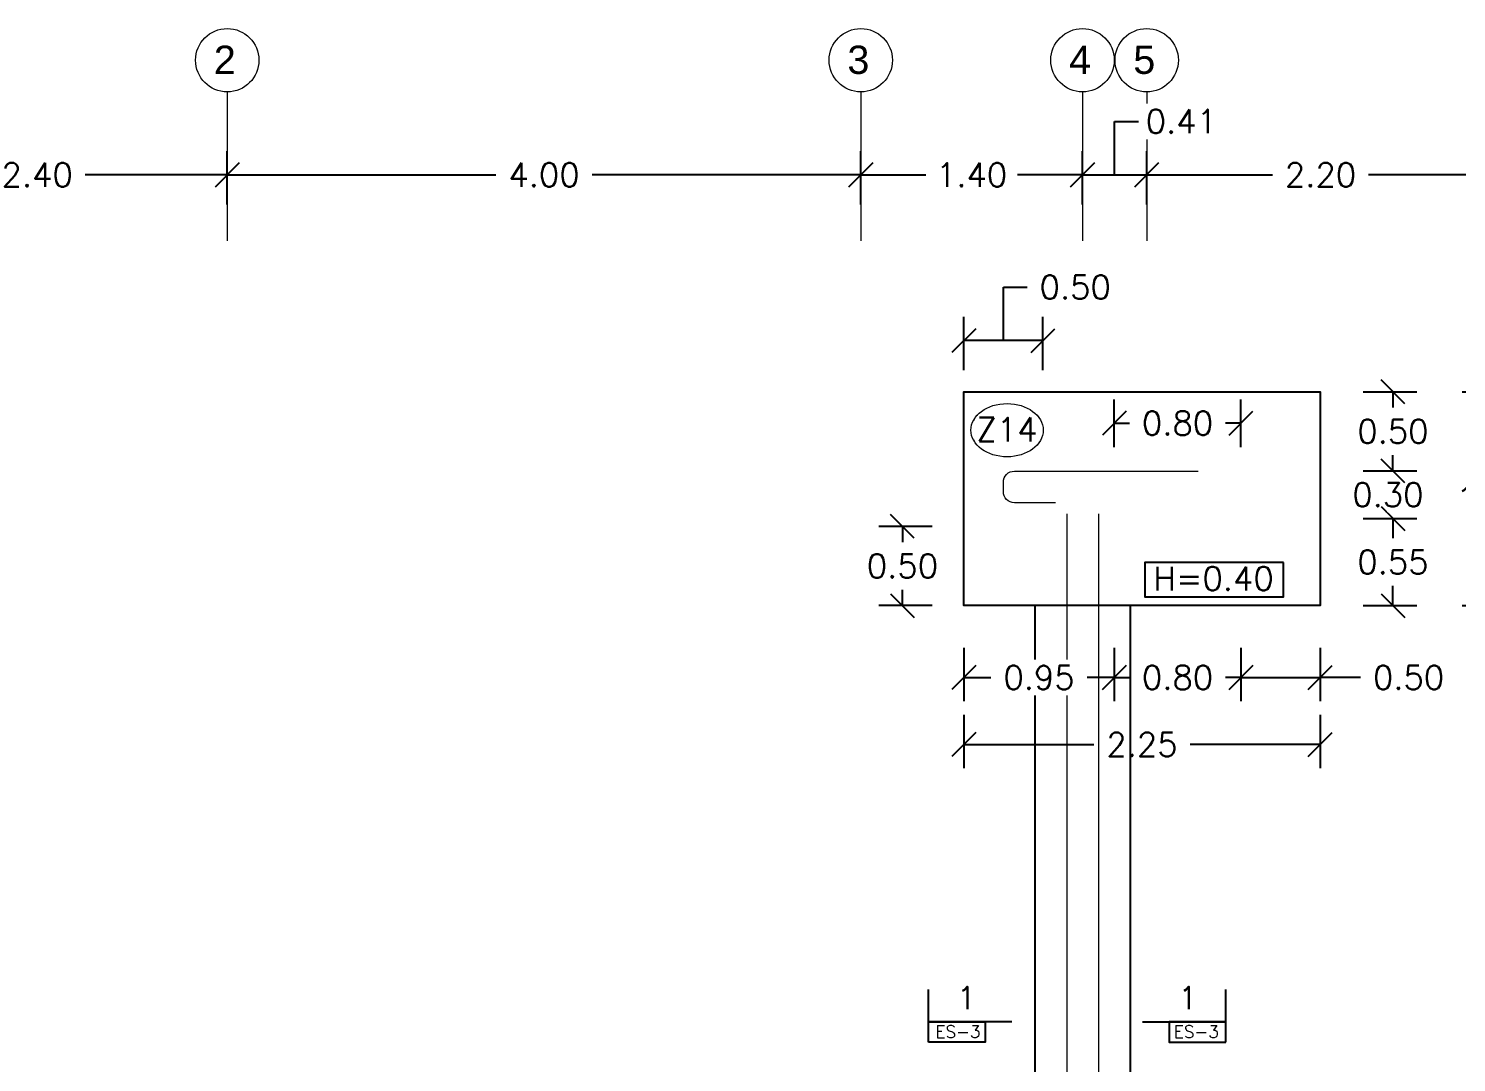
# Model space of a CAD drawing. Header units: metres. Extents: x -25 to 234, y -27 to 52.
# Drawn here: x 94.19 to 103.21, y -5.74 to 0.79 of the extents above; entities that cross this region are included whole.
import ezdxf

# ---------------------------------------------------------------- set-up
doc = ezdxf.new("R2010")
doc.units = ezdxf.units.M
doc.header["$LTSCALE"] = 0.1
doc.header["$MEASUREMENT"] = 0
doc.header["$PDMODE"] = 66
doc.linetypes.add('CONTINUA', pattern=[0])
doc.linetypes.add('Grid Line 1_2_', pattern=[22.225, 12.7, -3.175, 3.175, -3.175])
for name, color, linetype, lineweight in [('0-S-GRID', 1, 'Continuous', 9), ('0-S-GRID-IDEN', 1, 'Continuous', 9), ('A-WALL', 7, 'Continuous', 5)]:
    doc.layers.add(name, color=color, linetype=linetype, lineweight=lineweight)
for name, color, linetype in [('DIMENSIONES', 7, 'Continuous'), ('DIMTEXTO', 4, 'Continuous'), ('HATCH', 8, 'Continuous'), ('TEXTOS', 4, 'Continuous'), ('ZAPATAS', 6, 'Continuous')]:
    doc.layers.add(name, color=color, linetype=linetype)
doc.styles.add('Arial_2', font='arial.ttf', dxfattribs={"height": 0.2})
doc.styles.add('SMPLEX', font='simplex.shx')
doc.dimstyles.new('DIM-75', dxfattribs={"dimscale": 0.75, "dimtxt": 0.2, "dimasz": 0.2, "dimexe": 0.2, "dimexo": 0.2, "dimgap": 0.1, "dimtad": 0, "dimtih": 1, "dimtoh": 1, "dimzin": 0, "dimdsep": 46, "dimtxsty": 'SMPLEX', "dimblk1": 'OBLIQUE', "dimblk2": 'OBLIQUE', "dimsah": 1, "dimcen": 0.2, "dimclrd": 4, "dimclre": 4, "dimclrt": 4, "dimadec": 0, "dimazin": 0, "dimtfac": 1, "dimtmove": 1, "dimatfit": 3, "dimldrblk": 'OPEN30', "dimfxl": 0.25, "dimfxlon": 1, "dimtfill": 1, "dimtolj": 1, "dimtzin": 0, "dimarcsym": 0})

# ---------------------------------------------------------------- blocks, each defined once
blk = doc.blocks.new('A$C2bbc346b')
at = {"layer": 'A-WALL', "color": 8}
blk.add_line((7.8, -0.27), (7.8, -6.13), dxfattribs=at)
for points in [[(7.73, -0.2), (7.47, -0.2, -0.414214), (7.4, -0.13), (7.4, -0.07, -0.414214), (7.47, 0), (8.6303, 0)], [(8, -0.27), (8, -6.33, -0.414214), (7.93, -6.4), (6.67, -6.4, 0.414214), (6.6, -6.47), (6.6, -6.48, -0.414214), (6.53, -6.55), (6.47, -6.55, -0.414214), (6.4, -6.48), (6.4, -6.47, 0.414214), (6.33, -6.4), (6.22, -6.4), (6.22, -6.2), (7.73, -6.2)]]:
    blk.add_lwpolyline(points, format="xyb", dxfattribs=at)
blk = doc.blocks.new('_Oblique')
at = {"color": 0, "linetype": 'ByBlock', "lineweight": -2}
blk.add_line((-0.5, -0.5), (0.5, 0.5), dxfattribs=at)
blk = doc.blocks.new('*D345')
at = {"layer": 'Defpoints', "color": 0, "transparency": 16777216}
for p in [(95.4491, -0.1355), (93.0491, -0.5517), (95.4491, -0.5517)]:
    blk.add_point(p, dxfattribs=at)
at = {"layer": 'DIMTEXTO', "color": 4, "lineweight": -2, "transparency": 16777216}
for p, q in [((93.0491, -0.323), (93.0491, 0.0145)), ((95.4491, -0.323), (95.4491, 0.0145)), ((93.0491, -0.1355), (93.9455, -0.1355)), ((95.4491, -0.1355), (94.5527, -0.1355))]:
    blk.add_line(p, q, dxfattribs=at)
at = {"layer": 'DIMTEXTO', "color": 4, "lineweight": -2, "transparency": 16777216, "xscale": 0.15, "yscale": 0.15, "zscale": 0.15, "rotation": 180}
blk.add_blockref('_Oblique', (93.0491, -0.1355), dxfattribs=at)
at = {"layer": 'DIMTEXTO', "color": 4, "lineweight": -2, "transparency": 16777216, "xscale": 0.15, "yscale": 0.15, "zscale": 0.15}
blk.add_blockref('_Oblique', (95.4491, -0.1355), dxfattribs=at)
at = {"layer": 'DIMTEXTO', "color": 4, "transparency": 16777216, "insert": (94.2491, -0.1355), "char_height": 0.15, "attachment_point": 5, "style": 'SMPLEX', "bg_fill": 3, "box_fill_scale": 1.25, "bg_fill_color": 256, "bg_fill_true_color": 13158600, "bg_fill_transparency": 0}
blk.add_mtext('\\A1;2.40', dxfattribs=at)
blk = doc.blocks.new('_Open30')
at = {"layer": 'DIMTEXTO', "color": 0, "lineweight": -2}
for p, q in [((-1, 0.268), (0, 0)), ((0, 0), (-1, -0.268)), ((0, 0), (-1, 0))]:
    blk.add_line(p, q, dxfattribs=at)
blk = doc.blocks.new('*D346')
at = {"layer": 'Defpoints', "color": 0, "ltscale": 0.05, "transparency": 16777216}
for p in [(99.4491, -0.1355), (95.4491, -0.5517), (99.4491, -0.5517)]:
    blk.add_point(p, dxfattribs=at)
at = {"layer": 'DIMTEXTO', "color": 4, "lineweight": -2, "ltscale": 0.05, "transparency": 16777216}
for p, q in [((95.4491, -0.323), (95.4491, 0.0145)), ((99.4491, -0.323), (99.4491, 0.0145)), ((95.4491, -0.1355), (97.1455, -0.1355)), ((99.4491, -0.1355), (97.7527, -0.1355))]:
    blk.add_line(p, q, dxfattribs=at)
at = {"layer": 'DIMTEXTO', "color": 4, "lineweight": -2, "ltscale": 0.05, "transparency": 16777216, "xscale": 0.15, "yscale": 0.15, "zscale": 0.15, "rotation": 180}
blk.add_blockref('_Oblique', (95.4491, -0.1355), dxfattribs=at)
at = {"layer": 'DIMTEXTO', "color": 4, "lineweight": -2, "ltscale": 0.05, "transparency": 16777216, "xscale": 0.15, "yscale": 0.15, "zscale": 0.15}
blk.add_blockref('_Oblique', (99.4491, -0.1355), dxfattribs=at)
at = {"layer": 'DIMTEXTO', "color": 4, "ltscale": 0.05, "transparency": 16777216, "insert": (97.4491, -0.1355), "char_height": 0.15, "attachment_point": 5, "style": 'SMPLEX', "bg_fill": 3, "box_fill_scale": 1.25, "bg_fill_color": 256, "bg_fill_true_color": 13158600, "bg_fill_transparency": 0}
blk.add_mtext('\\A1;4.00', dxfattribs=at)
blk = doc.blocks.new('*D347')
at = {"layer": 'Defpoints', "color": 0, "ltscale": 0.05, "transparency": 16777216}
for p in [(100.8488, -0.1355), (99.4491, -0.5517), (100.8488, -0.5517)]:
    blk.add_point(p, dxfattribs=at)
at = {"layer": 'DIMTEXTO', "color": 4, "lineweight": -2, "ltscale": 0.05, "transparency": 16777216}
for p, q in [((99.4491, -0.323), (99.4491, 0.0145)), ((100.8488, -0.323), (100.8488, 0.0145)), ((99.4491, -0.1355), (99.8596, -0.1355)), ((100.8488, -0.1355), (100.4382, -0.1355))]:
    blk.add_line(p, q, dxfattribs=at)
at = {"layer": 'DIMTEXTO', "color": 4, "lineweight": -2, "ltscale": 0.05, "transparency": 16777216, "xscale": 0.15, "yscale": 0.15, "zscale": 0.15, "rotation": 180}
blk.add_blockref('_Oblique', (99.4491, -0.1355), dxfattribs=at)
at = {"layer": 'DIMTEXTO', "color": 4, "lineweight": -2, "ltscale": 0.05, "transparency": 16777216, "xscale": 0.15, "yscale": 0.15, "zscale": 0.15}
blk.add_blockref('_Oblique', (100.8488, -0.1355), dxfattribs=at)
at = {"layer": 'DIMTEXTO', "color": 4, "ltscale": 0.05, "transparency": 16777216, "insert": (100.1489, -0.1355), "char_height": 0.15, "attachment_point": 5, "style": 'SMPLEX', "bg_fill": 3, "box_fill_scale": 1.25, "bg_fill_color": 256, "bg_fill_true_color": 13158600, "bg_fill_transparency": 0}
blk.add_mtext('\\A1;1.40', dxfattribs=at)
blk = doc.blocks.new('*D348')
at = {"layer": 'Defpoints', "color": 0, "ltscale": 0.05, "transparency": 16777216}
for p in [(101.2541, -0.1355), (100.8488, -0.5517), (101.2541, -0.5517)]:
    blk.add_point(p, dxfattribs=at)
at = {"layer": 'DIMTEXTO', "color": 4, "lineweight": -2, "ltscale": 0.05, "transparency": 16777216}
for p, q in [((101.0514, -0.1355), (101.0514, 0.202)), ((101.0514, 0.202), (101.2014, 0.202)), ((100.8488, -0.323), (100.8488, 0.0145)), ((101.2541, -0.323), (101.2541, 0.0145)), ((100.8488, -0.1355), (101.2541, -0.1355))]:
    blk.add_line(p, q, dxfattribs=at)
at = {"layer": 'DIMTEXTO', "color": 4, "lineweight": -2, "ltscale": 0.05, "transparency": 16777216, "xscale": 0.15, "yscale": 0.15, "zscale": 0.15, "rotation": 180}
blk.add_blockref('_Oblique', (100.8488, -0.1355), dxfattribs=at)
at = {"layer": 'DIMTEXTO', "color": 4, "lineweight": -2, "ltscale": 0.05, "transparency": 16777216, "xscale": 0.15, "yscale": 0.15, "zscale": 0.15}
blk.add_blockref('_Oblique', (101.2541, -0.1355), dxfattribs=at)
at = {"layer": 'DIMTEXTO', "color": 4, "ltscale": 0.05, "transparency": 16777216, "insert": (101.4728, 0.202), "char_height": 0.15, "attachment_point": 5, "style": 'SMPLEX', "bg_fill": 3, "box_fill_scale": 1.25, "bg_fill_color": 256, "bg_fill_true_color": 13158600, "bg_fill_transparency": 0}
blk.add_mtext('\\A1;0.41', dxfattribs=at)
blk = doc.blocks.new('*D349')
at = {"layer": 'Defpoints', "color": 0, "ltscale": 0.05, "transparency": 16777216}
for p in [(103.4491, -0.1355), (101.2541, -0.5517), (103.4491, -0.5517)]:
    blk.add_point(p, dxfattribs=at)
at = {"layer": 'DIMTEXTO', "color": 4, "lineweight": -2, "ltscale": 0.05, "transparency": 16777216}
for p, q in [((101.2541, -0.323), (101.2541, 0.0145)), ((103.4491, -0.323), (103.4491, 0.0145)), ((101.2541, -0.1355), (102.048, -0.1355)), ((103.4491, -0.1355), (102.6552, -0.1355))]:
    blk.add_line(p, q, dxfattribs=at)
at = {"layer": 'DIMTEXTO', "color": 4, "lineweight": -2, "ltscale": 0.05, "transparency": 16777216, "xscale": 0.15, "yscale": 0.15, "zscale": 0.15, "rotation": 180}
blk.add_blockref('_Oblique', (101.2541, -0.1355), dxfattribs=at)
at = {"layer": 'DIMTEXTO', "color": 4, "lineweight": -2, "ltscale": 0.05, "transparency": 16777216, "xscale": 0.15, "yscale": 0.15, "zscale": 0.15}
blk.add_blockref('_Oblique', (103.4491, -0.1355), dxfattribs=at)
at = {"layer": 'DIMTEXTO', "color": 4, "ltscale": 0.05, "transparency": 16777216, "insert": (102.3516, -0.1355), "char_height": 0.15, "attachment_point": 5, "style": 'SMPLEX', "bg_fill": 3, "box_fill_scale": 1.25, "bg_fill_color": 256, "bg_fill_true_color": 13158600, "bg_fill_transparency": 0}
blk.add_mtext('\\A1;2.20', dxfattribs=at)
blk = doc.blocks.new('*D364')
at = {"layer": 'Defpoints', "color": 0, "linetype": 'CONTINUA', "transparency": 16777216}
for p in [(101.8491, -1.704), (101.0491, -2.0059), (101.8491, -2.0059)]:
    blk.add_point(p, dxfattribs=at)
at = {"layer": 'DIMENSIONES', "color": 4, "linetype": 'CONTINUA', "lineweight": -2, "transparency": 16777216}
for p, q in [((101.0491, -1.8559), (101.0491, -1.554)), ((101.8491, -1.8559), (101.8491, -1.554)), ((101.0491, -1.704), (101.1455, -1.704)), ((101.8491, -1.704), (101.7527, -1.704))]:
    blk.add_line(p, q, dxfattribs=at)
at = {"layer": 'DIMENSIONES', "color": 4, "linetype": 'CONTINUA', "lineweight": -2, "transparency": 16777216, "xscale": 0.15, "yscale": 0.15, "zscale": 0.15, "rotation": 180}
blk.add_blockref('_Oblique', (101.0491, -1.704), dxfattribs=at)
at = {"layer": 'DIMENSIONES', "color": 4, "linetype": 'CONTINUA', "lineweight": -2, "transparency": 16777216, "xscale": 0.15, "yscale": 0.15, "zscale": 0.15}
blk.add_blockref('_Oblique', (101.8491, -1.704), dxfattribs=at)
at = {"layer": 'DIMENSIONES', "color": 4, "linetype": 'CONTINUA', "transparency": 16777216, "insert": (101.4491, -1.704), "char_height": 0.15, "attachment_point": 5, "style": 'SMPLEX', "bg_fill": 3, "box_fill_scale": 1.25, "bg_fill_color": 256, "bg_fill_true_color": 13158600, "bg_fill_transparency": 0}
blk.add_mtext('\\A1;0.80', dxfattribs=at)
blk = doc.blocks.new('*D463')
at = {"layer": 'Defpoints', "color": 0, "linetype": 'CONTINUA', "transparency": 16777216}
for p in [(101.0491, -2.3059), (101.8491, -2.3059), (101.8491, -3.3102)]:
    blk.add_point(p, dxfattribs=at)
at = {"layer": 'DIMENSIONES', "color": 4, "linetype": 'CONTINUA', "lineweight": -2, "transparency": 16777216}
for p, q in [((101.0491, -3.1227), (101.0491, -3.4602)), ((101.8491, -3.1227), (101.8491, -3.4602)), ((101.0491, -3.3102), (101.1455, -3.3102)), ((101.8491, -3.3102), (101.7527, -3.3102))]:
    blk.add_line(p, q, dxfattribs=at)
at = {"layer": 'DIMENSIONES', "color": 4, "linetype": 'CONTINUA', "lineweight": -2, "transparency": 16777216, "xscale": 0.15, "yscale": 0.15, "zscale": 0.15, "rotation": 180}
blk.add_blockref('_Oblique', (101.0491, -3.3102), dxfattribs=at)
at = {"layer": 'DIMENSIONES', "color": 4, "linetype": 'CONTINUA', "lineweight": -2, "transparency": 16777216, "xscale": 0.15, "yscale": 0.15, "zscale": 0.15}
blk.add_blockref('_Oblique', (101.8491, -3.3102), dxfattribs=at)
at = {"layer": 'DIMENSIONES', "color": 4, "linetype": 'CONTINUA', "transparency": 16777216, "insert": (101.4491, -3.3102), "char_height": 0.15, "attachment_point": 5, "style": 'SMPLEX', "bg_fill": 3, "box_fill_scale": 1.25, "bg_fill_color": 256, "bg_fill_true_color": 13158600, "bg_fill_transparency": 0}
blk.add_mtext('\\A1;0.80', dxfattribs=at)
blk = doc.blocks.new('*D464')
at = {"layer": 'Defpoints', "color": 0, "linetype": 'CONTINUA', "transparency": 16777216}
for p in [(100.0997, -2.8559), (102.3491, -3.2438), (102.3491, -3.7334)]:
    blk.add_point(p, dxfattribs=at)
at = {"layer": 'DIMENSIONES', "color": 4, "linetype": 'CONTINUA', "lineweight": -2, "transparency": 16777216}
for p, q in [((100.0997, -3.5459), (100.0997, -3.8834)), ((102.3491, -3.5459), (102.3491, -3.8834)), ((100.0997, -3.7334), (100.9208, -3.7334)), ((102.3491, -3.7334), (101.528, -3.7334))]:
    blk.add_line(p, q, dxfattribs=at)
at = {"layer": 'DIMENSIONES', "color": 4, "linetype": 'CONTINUA', "lineweight": -2, "transparency": 16777216, "xscale": 0.15, "yscale": 0.15, "zscale": 0.15, "rotation": 180}
blk.add_blockref('_Oblique', (100.0997, -3.7334), dxfattribs=at)
at = {"layer": 'DIMENSIONES', "color": 4, "linetype": 'CONTINUA', "lineweight": -2, "transparency": 16777216, "xscale": 0.15, "yscale": 0.15, "zscale": 0.15}
blk.add_blockref('_Oblique', (102.3491, -3.7334), dxfattribs=at)
at = {"layer": 'DIMENSIONES', "color": 4, "linetype": 'CONTINUA', "transparency": 16777216, "insert": (101.2244, -3.7334), "char_height": 0.15, "attachment_point": 5, "style": 'SMPLEX', "bg_fill": 3, "box_fill_scale": 1.25, "bg_fill_color": 256, "bg_fill_true_color": 13158600, "bg_fill_transparency": 0}
blk.add_mtext('\\A1;2.25', dxfattribs=at)
blk = doc.blocks.new('*D466')
at = {"layer": 'Defpoints', "color": 0, "linetype": 'CONTINUA', "transparency": 16777216}
for p in [(100.5491, -1.5059), (103.4328, -1.5059), (102.3491, -2.8559)]:
    blk.add_point(p, dxfattribs=at)
at = {"layer": 'DIMENSIONES', "color": 4, "linetype": 'CONTINUA', "lineweight": -2, "transparency": 16777216}
for p, q in [((103.2453, -1.5059), (103.5828, -1.5059)), ((103.4328, -1.5059), (103.4328, -2.0309)), ((103.4328, -2.8559), (103.4328, -2.3309)), ((103.2453, -2.8559), (103.5828, -2.8559))]:
    blk.add_line(p, q, dxfattribs=at)
at = {"layer": 'DIMENSIONES', "color": 4, "linetype": 'CONTINUA', "lineweight": -2, "transparency": 16777216, "xscale": 0.15, "yscale": 0.15, "zscale": 0.15}
for p, rotation in [((103.4328, -1.5059), 90), ((103.4328, -2.8559), 270)]:
    blk.add_blockref('_Oblique', p, dxfattribs=dict(at, rotation=rotation))
at = {"layer": 'DIMENSIONES', "color": 4, "linetype": 'CONTINUA', "transparency": 16777216, "insert": (103.4328, -2.1809), "char_height": 0.15, "attachment_point": 5, "style": 'SMPLEX', "bg_fill": 3, "box_fill_scale": 1.25, "bg_fill_color": 256, "bg_fill_true_color": 13158600, "bg_fill_transparency": 0}
blk.add_mtext('\\A1;1.35', dxfattribs=at)
blk = doc.blocks.new('*D465')
at = {"layer": 'Defpoints', "color": 0, "linetype": 'CONTINUA', "transparency": 16777216}
for p in [(102.3505, -2.3059), (102.3491, -2.8559), (102.809, -2.8559)]:
    blk.add_point(p, dxfattribs=at)
at = {"layer": 'DIMENSIONES', "color": 4, "linetype": 'CONTINUA', "lineweight": -2, "transparency": 16777216}
for p, q in [((102.6215, -2.3059), (102.959, -2.3059)), ((102.809, -2.3059), (102.809, -2.4309)), ((102.809, -2.8559), (102.809, -2.7309)), ((102.6215, -2.8559), (102.959, -2.8559))]:
    blk.add_line(p, q, dxfattribs=at)
at = {"layer": 'DIMENSIONES', "color": 4, "linetype": 'CONTINUA', "lineweight": -2, "transparency": 16777216, "xscale": 0.15, "yscale": 0.15, "zscale": 0.15}
for p, rotation in [((102.809, -2.3059), 90), ((102.809, -2.8559), 270)]:
    blk.add_blockref('_Oblique', p, dxfattribs=dict(at, rotation=rotation))
at = {"layer": 'DIMENSIONES', "color": 4, "linetype": 'CONTINUA', "transparency": 16777216, "insert": (102.809, -2.5809), "char_height": 0.15, "attachment_point": 5, "style": 'SMPLEX', "bg_fill": 3, "box_fill_scale": 1.25, "bg_fill_color": 256, "bg_fill_true_color": 13158600, "bg_fill_transparency": 0}
blk.add_mtext('\\A1;0.55', dxfattribs=at)
blk = doc.blocks.new('*D467')
at = {"layer": 'Defpoints', "color": 0, "linetype": 'CONTINUA', "transparency": 16777216}
for p in [(101.8491, -1.5059), (102.809, -1.5059), (101.8491, -2.0059)]:
    blk.add_point(p, dxfattribs=at)
at = {"layer": 'DIMENSIONES', "color": 4, "linetype": 'CONTINUA', "lineweight": -2, "transparency": 16777216}
for p, q in [((102.6215, -1.5059), (102.959, -1.5059)), ((102.809, -1.5059), (102.809, -1.6059)), ((102.809, -2.0059), (102.809, -1.9059)), ((102.6215, -2.0059), (102.959, -2.0059))]:
    blk.add_line(p, q, dxfattribs=at)
at = {"layer": 'DIMENSIONES', "color": 4, "linetype": 'CONTINUA', "lineweight": -2, "transparency": 16777216, "xscale": 0.15, "yscale": 0.15, "zscale": 0.15}
for p, rotation in [((102.809, -1.5059), 90), ((102.809, -2.0059), 270)]:
    blk.add_blockref('_Oblique', p, dxfattribs=dict(at, rotation=rotation))
at = {"layer": 'DIMENSIONES', "color": 4, "linetype": 'CONTINUA', "transparency": 16777216, "insert": (102.809, -1.7559), "char_height": 0.15, "attachment_point": 5, "style": 'SMPLEX', "bg_fill": 3, "box_fill_scale": 1.25, "bg_fill_color": 256, "bg_fill_true_color": 13158600, "bg_fill_transparency": 0}
blk.add_mtext('\\A1;0.50', dxfattribs=at)
blk = doc.blocks.new('*D468')
at = {"layer": 'Defpoints', "color": 0, "linetype": 'CONTINUA', "transparency": 16777216}
for p in [(101.8491, -2.3059), (102.3491, -2.3059), (102.3491, -3.3102)]:
    blk.add_point(p, dxfattribs=at)
at = {"layer": 'DIMENSIONES', "color": 4, "linetype": 'CONTINUA', "lineweight": -2, "transparency": 16777216}
for p, q in [((101.8491, -3.1227), (101.8491, -3.4602)), ((102.3491, -3.1227), (102.3491, -3.4602)), ((101.8491, -3.3102), (102.3491, -3.3102)), ((102.6043, -3.3102), (102.3491, -3.3102))]:
    blk.add_line(p, q, dxfattribs=at)
at = {"layer": 'DIMENSIONES', "color": 4, "linetype": 'CONTINUA', "lineweight": -2, "transparency": 16777216, "xscale": 0.15, "yscale": 0.15, "zscale": 0.15, "rotation": 180}
blk.add_blockref('_Oblique', (101.8491, -3.3102), dxfattribs=at)
at = {"layer": 'DIMENSIONES', "color": 4, "linetype": 'CONTINUA', "lineweight": -2, "transparency": 16777216, "xscale": 0.15, "yscale": 0.15, "zscale": 0.15}
blk.add_blockref('_Oblique', (102.3491, -3.3102), dxfattribs=at)
at = {"layer": 'DIMENSIONES', "color": 4, "linetype": 'CONTINUA', "transparency": 16777216, "insert": (102.9079, -3.3102), "char_height": 0.15, "attachment_point": 5, "style": 'SMPLEX', "bg_fill": 3, "box_fill_scale": 1.25, "bg_fill_color": 256, "bg_fill_true_color": 13158600, "bg_fill_transparency": 0}
blk.add_mtext('\\A1;0.50', dxfattribs=at)
blk = doc.blocks.new('*D838')
at = {"layer": 'Defpoints', "color": 0, "linetype": 'CONTINUA', "transparency": 16777216}
for p in [(101.0491, -2.3059), (100.0997, -2.836), (100.0997, -3.3102)]:
    blk.add_point(p, dxfattribs=at)
at = {"layer": 'DIMENSIONES', "color": 4, "linetype": 'CONTINUA', "lineweight": -2, "transparency": 16777216}
for p, q in [((100.0997, -3.1227), (100.0997, -3.4602)), ((101.0491, -3.1227), (101.0491, -3.4602)), ((100.0997, -3.3102), (100.2708, -3.3102)), ((101.0491, -3.3102), (100.878, -3.3102))]:
    blk.add_line(p, q, dxfattribs=at)
at = {"layer": 'DIMENSIONES', "color": 4, "linetype": 'CONTINUA', "lineweight": -2, "transparency": 16777216, "xscale": 0.15, "yscale": 0.15, "zscale": 0.15, "rotation": 180}
blk.add_blockref('_Oblique', (100.0997, -3.3102), dxfattribs=at)
at = {"layer": 'DIMENSIONES', "color": 4, "linetype": 'CONTINUA', "lineweight": -2, "transparency": 16777216, "xscale": 0.15, "yscale": 0.15, "zscale": 0.15}
blk.add_blockref('_Oblique', (101.0491, -3.3102), dxfattribs=at)
at = {"layer": 'DIMENSIONES', "color": 4, "linetype": 'CONTINUA', "transparency": 16777216, "insert": (100.5744, -3.3102), "char_height": 0.15, "attachment_point": 5, "style": 'SMPLEX', "bg_fill": 3, "box_fill_scale": 1.25, "bg_fill_color": 256, "bg_fill_true_color": 13158600, "bg_fill_transparency": 0}
blk.add_mtext('\\A1;0.95', dxfattribs=at)
blk = doc.blocks.new('*D843')
at = {"layer": 'Defpoints', "color": 0, "linetype": 'CONTINUA', "transparency": 16777216}
for p in [(101.6491, -2.0059), (101.8491, -2.3059)]:
    blk.add_point(p, dxfattribs=at)
at = {"layer": 'DIMENSIONES', "color": 4, "linetype": 'CONTINUA', "lineweight": -2, "transparency": 16777216}
for p, q in [((102.6215, -2.0059), (102.959, -2.0059)), ((102.6215, -2.3059), (102.959, -2.3059))]:
    blk.add_line(p, q, dxfattribs=at)
at = {"layer": 'DIMENSIONES', "color": 4, "linetype": 'CONTINUA', "transparency": 16777216, "insert": (102.7775, -2.1559), "char_height": 0.15, "attachment_point": 5, "style": 'SMPLEX', "bg_fill": 3, "box_fill_scale": 1.25, "bg_fill_color": 256, "bg_fill_true_color": 13158600, "bg_fill_transparency": 0}
blk.add_mtext('\\A1;0.30', dxfattribs=at)
at = {"layer": 'Defpoints', "color": 0, "linetype": 'CONTINUA', "transparency": 16777216}
blk.add_point((102.809, -2.0059), dxfattribs=at)
at = {"layer": 'DIMENSIONES', "color": 4, "linetype": 'CONTINUA', "lineweight": -2, "transparency": 16777216, "xscale": 0.15, "yscale": 0.15, "zscale": 0.15}
for p, rotation in [((102.809, -2.0059), 90), ((102.809, -2.3059), 270)]:
    blk.add_blockref('_Oblique', p, dxfattribs=dict(at, rotation=rotation))
blk = doc.blocks.new('*D965')
at = {"layer": 'Defpoints', "color": 0, "linetype": 'CONTINUA', "transparency": 16777216}
for p in [(100.5991, -2.3559), (99.712, -2.8559), (100.5991, -2.8559)]:
    blk.add_point(p, dxfattribs=at)
at = {"layer": 'DIMTEXTO', "color": 4, "linetype": 'CONTINUA', "lineweight": -2, "transparency": 16777216}
for p, q in [((99.8995, -2.3559), (99.562, -2.3559)), ((99.712, -2.3559), (99.712, -2.4559)), ((99.712, -2.8559), (99.712, -2.7559)), ((99.8995, -2.8559), (99.562, -2.8559))]:
    blk.add_line(p, q, dxfattribs=at)
at = {"layer": 'DIMTEXTO', "color": 4, "linetype": 'CONTINUA', "lineweight": -2, "transparency": 16777216, "xscale": 0.15, "yscale": 0.15, "zscale": 0.15}
for p, rotation in [((99.712, -2.3559), 90), ((99.712, -2.8559), 270)]:
    blk.add_blockref('_Oblique', p, dxfattribs=dict(at, rotation=rotation))
at = {"layer": 'DIMTEXTO', "color": 4, "linetype": 'CONTINUA', "transparency": 16777216, "insert": (99.712, -2.6059), "char_height": 0.15, "attachment_point": 5, "style": 'SMPLEX', "bg_fill": 3, "box_fill_scale": 1.25, "bg_fill_color": 256, "bg_fill_true_color": 13158600, "bg_fill_transparency": 0}
blk.add_mtext('\\A1;0.50', dxfattribs=at)
blk = doc.blocks.new('*D967')
at = {"layer": 'Defpoints', "color": 0, "linetype": 'CONTINUA', "transparency": 16777216}
for p in [(100.0997, -1.1822), (100.0997, -2.0069), (100.5991, -2.0069)]:
    blk.add_point(p, dxfattribs=at)
at = {"layer": 'DIMTEXTO', "color": 4, "linetype": 'CONTINUA', "lineweight": -2, "transparency": 16777216}
for p, q in [((100.3494, -1.1822), (100.3494, -0.8447)), ((100.3494, -0.8447), (100.4994, -0.8447)), ((100.0997, -1.3697), (100.0997, -1.0322)), ((100.5991, -1.3697), (100.5991, -1.0322)), ((100.5991, -1.1822), (100.0997, -1.1822))]:
    blk.add_line(p, q, dxfattribs=at)
at = {"layer": 'DIMTEXTO', "color": 4, "linetype": 'CONTINUA', "lineweight": -2, "transparency": 16777216, "xscale": 0.15, "yscale": 0.15, "zscale": 0.15, "rotation": 180}
blk.add_blockref('_Oblique', (100.0997, -1.1822), dxfattribs=at)
at = {"layer": 'DIMTEXTO', "color": 4, "linetype": 'CONTINUA', "lineweight": -2, "transparency": 16777216, "xscale": 0.15, "yscale": 0.15, "zscale": 0.15}
blk.add_blockref('_Oblique', (100.5991, -1.1822), dxfattribs=at)
at = {"layer": 'DIMTEXTO', "color": 4, "linetype": 'CONTINUA', "transparency": 16777216, "insert": (100.803, -0.8447), "char_height": 0.15, "attachment_point": 5, "style": 'SMPLEX', "bg_fill": 3, "box_fill_scale": 1.25, "bg_fill_color": 256, "bg_fill_true_color": 13158600, "bg_fill_transparency": 0}
blk.add_mtext('\\A1;0.50', dxfattribs=at)

msp = doc.modelspace()

# ---------------------------------------------------------------- linework, layer by layer
at = {"layer": '0-S-GRID', "linetype": 'Grid Line 1_2_'}
for p, q in [((95.4491, 0.3883), (95.4491, -0.5517)), ((95.4491, 0.3883), (95.4491, -0.5517)), ((99.4491, 0.3883), (99.4491, -0.5517)), ((99.4491, 0.3883), (99.4491, -0.5517)), ((100.8488, 0.3883), (100.8488, -0.5517)), ((100.8488, 0.3883), (100.8488, -0.5517)), ((101.2541, 0.3883), (101.2541, -0.5517)), ((101.2541, 0.3883), (101.2541, -0.5517))]:
    msp.add_line(p, q, dxfattribs=at)
at = {"layer": '0-S-GRID-IDEN'}
for centre in [(95.4491, 0.5883), (99.4491, 0.5883), (100.8488, 0.5883), (101.2541, 0.5883)]:
    msp.add_circle(centre, 0.2, dxfattribs=at)
at = {"layer": 'TEXTOS', "color": 6, "linetype": 'Continuous', "ltscale": 0.01}
for p, q in [((99.8774, -5.6143), (99.8774, -5.2797)), ((101.7529, -5.6143), (101.7529, -5.2797))]:
    msp.add_line(p, q, dxfattribs=at)
at = {"layer": 'TEXTOS', "color": 5, "linetype": 'Continuous', "ltscale": 0.01}
for p, q in [((100.4021, -5.4855), (99.8774, -5.4855)), ((101.2282, -5.4855), (101.7529, -5.4855))]:
    msp.add_line(p, q, dxfattribs=at)
at = {"layer": 'TEXTOS', "color": 8, "linetype": 'Continuous', "ltscale": 0.01}
for points in [[(99.8774, -5.6143), (99.8774, -5.4855), (100.2334, -5.4855), (100.2334, -5.6143)], [(101.7529, -5.6143), (101.7529, -5.4855), (101.3969, -5.4855), (101.3969, -5.6143)]]:
    msp.add_lwpolyline(points, close=True, dxfattribs=at)

# ---------------------------------------------------------------- block references
at = {"layer": 'HATCH', "ltscale": 0.2}
msp.add_blockref('A$C2bbc346b', (92.9491, -2.0069), dxfattribs=at)

# ---------------------------------------------------------------- texts
at = {"layer": 'DIMTEXTO', "char_height": 0.1786, "width": 0.168354, "attachment_point": 3, "style": 'Arial_2'}
for s, insert in [('2', (95.5032, 0.6804)), ('3', (99.5032, 0.6804)), ('4', (100.9029, 0.6804)), ('5', (101.3082, 0.6804))]:
    msp.add_mtext(s, dxfattribs=dict(at, insert=insert))
at = {"layer": 'TEXTOS', "color": 4, "ltscale": 0.5, "char_height": 0.0781, "attachment_point": 5, "style": 'SMPLEX'}
for insert in [(100.0625, -5.5466), (101.5678, -5.5466)]:
    msp.add_mtext('ES-3', dxfattribs=dict(at, insert=insert))

# ---------------------------------------------------------------- next in the draw order: texts
at = {"layer": 'DIMTEXTO', "color": 4, "lineweight": -3, "char_height": 0.142, "attachment_point": 5, "style": 'SMPLEX', "bg_fill": 3, "box_fill_scale": 1.1, "bg_fill_color": 256, "bg_fill_true_color": 13158600, "bg_fill_transparency": 0}
for insert in [(100.1161, -5.3337), (101.5142, -5.3337)]:
    msp.add_mtext('1', dxfattribs=dict(at, insert=insert))

# ---------------------------------------------------------------- next in the draw order: dimensions: what is measured, and where the dimension line sits
at = {"layer": 'DIMENSIONES', "linetype": 'CONTINUA'}
for base, p1, p2, picture, middle in [((101.8491, -1.704), (101.0491, -2.0059), (101.8491, -2.0059), '*D364', (101.4491, -1.704)), ((101.8491, -3.3102), (101.0491, -2.3059), (101.8491, -2.3059), '*D463', (101.4491, -3.3102))]:
    dim = msp.add_linear_dim(base=base, p1=p1, p2=p2, dimstyle='DIM-75', dxfattribs=at)
    dim.commit()
    dim.dimension.update_dxf_attribs({"geometry": picture, "text_midpoint": middle})
at = {"layer": 'DIMTEXTO'}
dim = msp.add_linear_dim(base=(95.4491, -0.1355), p1=(93.0491, -0.5517), p2=(95.4491, -0.5517), dimstyle='DIM-75', dxfattribs=at)
dim.commit()
dim.dimension.update_dxf_attribs({"geometry": '*D345', "text_midpoint": (94.2491, -0.1355)})

# ---------------------------------------------------------------- next in the draw order: dimensions: what is measured, and where the dimension line sits
at = {"layer": 'DIMENSIONES', "linetype": 'CONTINUA'}
dim = msp.add_linear_dim(base=(102.3491, -3.7334), p1=(100.0997, -2.8559), p2=(102.3491, -3.2438), dimstyle='DIM-75', dxfattribs=at)
dim.commit()
dim.dimension.update_dxf_attribs({"geometry": '*D464', "text_midpoint": (101.2244, -3.7334)})
at = {"layer": 'DIMTEXTO', "color": 1, "ltscale": 0.05}
dim = msp.add_linear_dim(base=(99.4491, -0.1355), p1=(95.4491, -0.5517), p2=(99.4491, -0.5517), dimstyle='DIM-75', override={"dimtmove": 1}, dxfattribs=at)
dim.commit()
dim.dimension.update_dxf_attribs({"geometry": '*D346', "text_midpoint": (97.4491, -0.1355)})

# ---------------------------------------------------------------- next in the draw order: dimensions: what is measured, and where the dimension line sits
at = {"layer": 'DIMENSIONES', "linetype": 'CONTINUA'}
dim = msp.add_linear_dim(base=(103.4328, -1.5059), p1=(102.3491, -2.8559), p2=(100.5491, -1.5059), angle=90, dimstyle='DIM-75', dxfattribs=at)
dim.commit()
dim.dimension.update_dxf_attribs({"geometry": '*D466', "text_midpoint": (103.4328, -2.1809)})
at = {"layer": 'DIMTEXTO', "color": 1, "ltscale": 0.05}
dim = msp.add_linear_dim(base=(100.8488, -0.1355), p1=(99.4491, -0.5517), p2=(100.8488, -0.5517), dimstyle='DIM-75', override={"dimtmove": 1}, dxfattribs=at)
dim.commit()
dim.dimension.update_dxf_attribs({"geometry": '*D347', "text_midpoint": (100.1489, -0.1355)})

# ---------------------------------------------------------------- next in the draw order: linework, layer by layer
at = {"layer": 'ZAPATAS', "lineweight": 25}
for p, q in [((100.5491, -7.2059), (100.5491, -2.8559)), ((101.1491, -2.8559), (101.1491, -7.2059))]:
    msp.add_line(p, q, dxfattribs=at)

# ---------------------------------------------------------------- next in the draw order: texts
at = {"layer": 'DIMTEXTO', "color": 4, "insert": (100.3717, -1.744), "char_height": 0.15, "attachment_point": 5, "rotation": 0, "style": 'SMPLEX', "bg_fill": 3, "box_fill_scale": 1.1, "bg_fill_color": 256, "bg_fill_true_color": 13158600, "bg_fill_transparency": 0}
msp.add_mtext('\\A1;Z14', dxfattribs=at)

# ---------------------------------------------------------------- next in the draw order: dimensions: what is measured, and where the dimension line sits
at = {"layer": 'DIMENSIONES', "linetype": 'CONTINUA'}
for base, p1, p2, picture, middle in [((102.809, -1.5059), (101.8491, -2.0059), (101.8491, -1.5059), '*D467', (102.809, -1.7559)), ((102.809, -2.8559), (102.3505, -2.3059), (102.3491, -2.8559), '*D465', (102.809, -2.5809))]:
    dim = msp.add_linear_dim(base=base, p1=p1, p2=p2, angle=90, dimstyle='DIM-75', dxfattribs=at)
    dim.commit()
    dim.dimension.update_dxf_attribs({"geometry": picture, "text_midpoint": middle})
at = {"layer": 'DIMTEXTO', "color": 1, "ltscale": 0.05}
dim = msp.add_linear_dim(base=(101.2541, -0.1355), p1=(100.8488, -0.5517), p2=(101.2541, -0.5517), dimstyle='DIM-75', override={"dimtmove": 1}, dxfattribs=at)
dim.commit()
dim.dimension.update_dxf_attribs({"geometry": '*D348', "text_midpoint": (101.2764, 0.202)})

# ---------------------------------------------------------------- next in the draw order: linework, layer by layer
at = {"layer": '0-S-GRID-IDEN'}
msp.add_ellipse((100.3725, -1.7483), major_axis=(0.2285, 0), ratio=0.736432, dxfattribs=at)

# ---------------------------------------------------------------- next in the draw order: dimensions: what is measured, and where the dimension line sits
at = {"layer": 'DIMENSIONES', "linetype": 'CONTINUA'}
dim = msp.add_linear_dim(base=(102.3491, -3.3102), p1=(101.8491, -2.3059), p2=(102.3491, -2.3059), dimstyle='DIM-75', dxfattribs=at)
dim.commit()
dim.dimension.update_dxf_attribs({"geometry": '*D468', "text_midpoint": (102.9079, -3.3086), "dimtype": 160})
at = {"layer": 'DIMTEXTO', "color": 1, "ltscale": 0.05}
dim = msp.add_linear_dim(base=(103.4490815485, -0.1355387639), p1=(101.2540815485, -0.5517445673), p2=(103.4490815485, -0.5517445375), dimstyle='DIM-75', override={"dimtmove": 1}, dxfattribs=at)
dim.commit()
dim.dimension.update_dxf_attribs({"geometry": '*D349', "text_midpoint": (102.3515815485, -0.1355387639)})

# ---------------------------------------------------------------- next in the draw order: linework, layer by layer
at = {"layer": 'DIMTEXTO', "color": 4}
msp.add_lwpolyline([(102.1182, -2.5835), (101.2422, -2.5835), (101.2422, -2.8012), (102.1182, -2.8012)], close=True, dxfattribs=at)
at = {"layer": 'ZAPATAS', "lineweight": 25}
msp.add_lwpolyline([(101.4491, -1.5059), (102.3491, -1.5059), (102.3491, -2.8559), (100.0997, -2.8559), (100.0997, -1.5059), (101.4491, -1.5059)], dxfattribs=at)

# ---------------------------------------------------------------- next in the draw order: texts
at = {"layer": 'DIMTEXTO', "color": 4, "insert": (101.6769, -2.6853), "char_height": 0.15, "attachment_point": 5, "rotation": 0, "style": 'SMPLEX', "bg_fill": 3, "box_fill_scale": 1.1, "bg_fill_color": 256, "bg_fill_true_color": 13158600, "bg_fill_transparency": 0}
msp.add_mtext('\\A1;H=0.40', dxfattribs=at)

# ---------------------------------------------------------------- next in the draw order: dimensions: what is measured, and where the dimension line sits
at = {"layer": 'DIMENSIONES', "linetype": 'CONTINUA'}
dim = msp.add_linear_dim(base=(102.809, -2.0059), p1=(101.8491, -2.3059), p2=(101.6491, -2.0059), angle=90, dimstyle='DIM-75', dxfattribs=at)
dim.commit()
dim.dimension.update_dxf_attribs({"geometry": '*D843', "text_midpoint": (102.7775, -2.1559), "dimtype": 160})
dim = msp.add_linear_dim(base=(100.0997, -3.3102), p1=(101.0491, -2.3059), p2=(100.0997, -2.836), dimstyle='DIM-75', dxfattribs=at)
dim.commit()
dim.dimension.update_dxf_attribs({"geometry": '*D838', "text_midpoint": (100.5744, -3.3102)})
at = {"layer": 'DIMTEXTO', "linetype": 'CONTINUA'}
dim = msp.add_linear_dim(base=(100.0997, -1.1822), p1=(100.5991, -2.0069), p2=(100.0997, -2.0069), dimstyle='DIM-75', dxfattribs=at)
dim.commit()
dim.dimension.update_dxf_attribs({"geometry": '*D967', "text_midpoint": (100.5744, -0.8447)})

# ---------------------------------------------------------------- next in the draw order: dimensions: what is measured, and where the dimension line sits
dim = msp.add_linear_dim(base=(99.712, -2.8559), p1=(100.5991, -2.3559), p2=(100.5991, -2.8559), angle=90, dimstyle='DIM-75', dxfattribs=at)
dim.commit()
dim.dimension.update_dxf_attribs({"geometry": '*D965', "text_midpoint": (99.712, -2.6059)})

doc.saveas('drawing.dxf')
